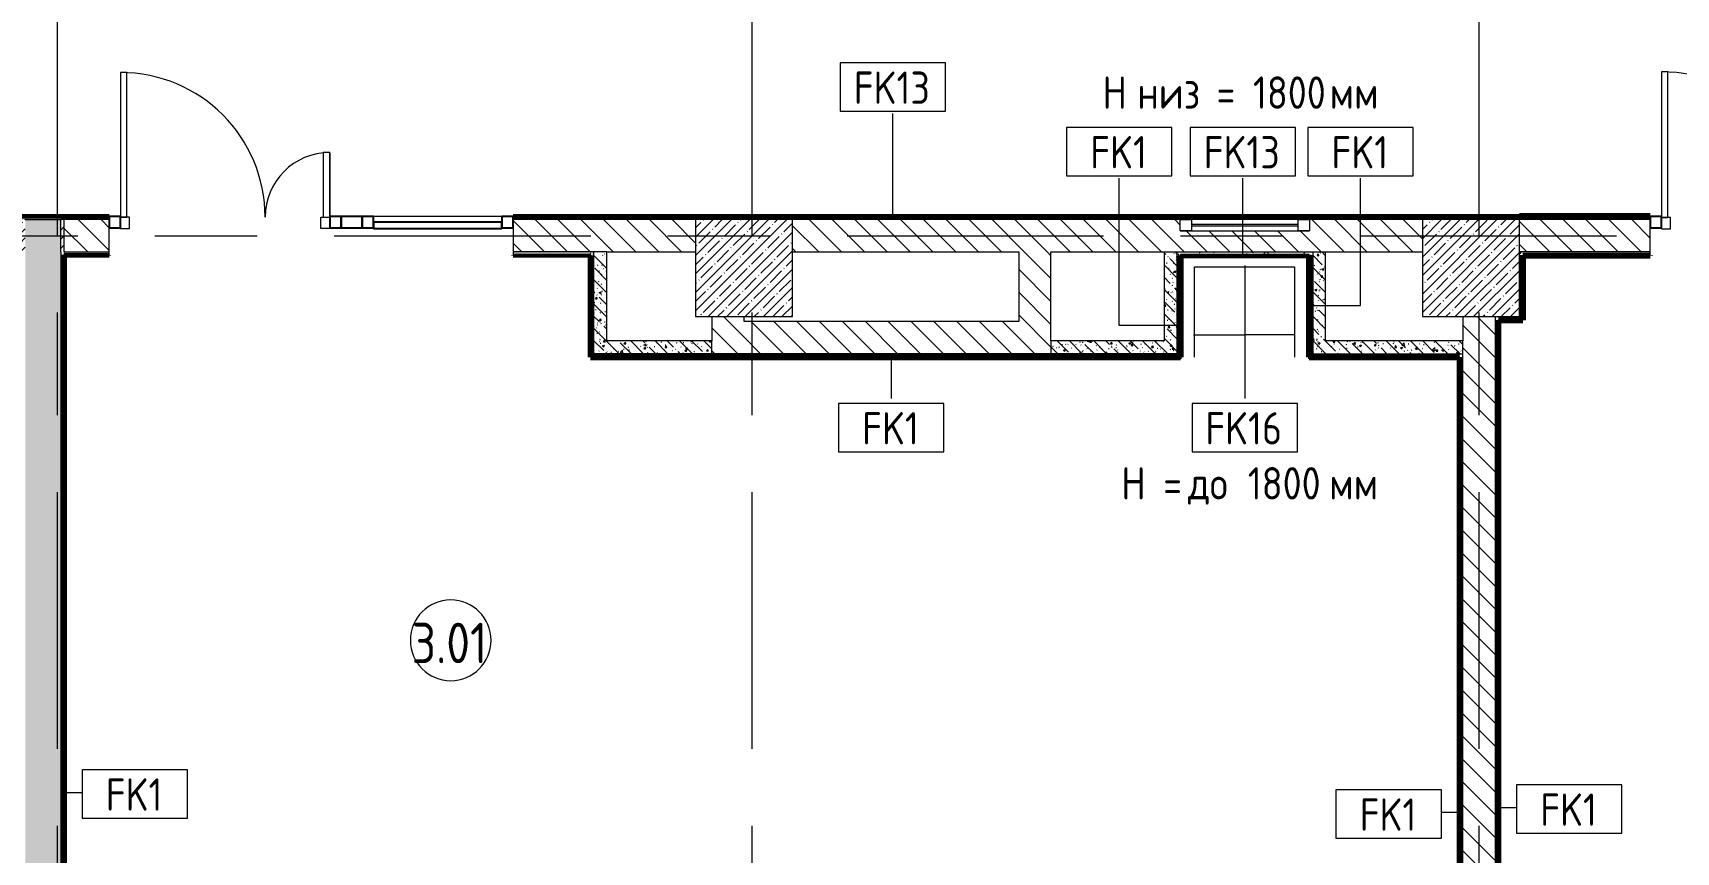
# Model space of a CAD drawing. Header units: millimetres. Extents: x -5426 to 189269, y -8553 to 29000.
# Drawn here: x 3557 to 13730, y 3987 to 9055 of the extents above; entities that cross this region are included whole.
import ezdxf

# ---------------------------------------------------------------- set-up
doc = ezdxf.new("R2010")
doc.units = ezdxf.units.MM
doc.linetypes.add('Осевая', pattern=[3175, 635, -476.25, 1587.5, -476.25])
for name, color, linetype, lineweight in [('A-AREA-IDEN', 7, 'Continuous', 9), ('A-DETL-2', 7, 'Continuous', 13), ('A-DETL-GENF', 7, 'Continuous', 9), ('A-DOOR', 7, 'Continuous', 9), ('A-GLAZ', 7, 'Continuous', 9), ('A-GLAZ-1', 7, 'Continuous', 13), ('A-GLAZ-CURT', 7, 'Continuous', 9), ('A-GLAZ-CURT-1', 7, 'Continuous', 25), ('A-GLAZ-CWMG', 7, 'Continuous', 9), ('A-GLAZ-CWMG-1', 7, 'Continuous', 25), ('A-WALL', 7, 'Continuous', 9), ('A-WALL-IDEN', 7, 'Continuous', 9), ('I-WALL', 7, 'Continuous', 9), ('S-COLS', 7, 'Continuous', 9), ('Оси-2', 7, 'Осевая', 9)]:
    doc.layers.add(name, color=color, linetype=linetype, lineweight=lineweight)
for name, color, linetype, lineweight, true_color in [('A-WALL-3', 7, 'Continuous', 9, 0xff80c0), ('A-WALL-4', 5, 'Continuous', 9, 0x0000ff), ('G-ANNO-TEXT-1', 7, 'Continuous', 9, 0x3c3c3c), ('I-WALL-10', 5, 'Continuous', 53, 0x0000ff), ('I-WALL-18', 1, 'Continuous', 53, 0xff0000), ('I-WALL-2', 1, 'Continuous', 9, 0xff0000), ('I-WALL-3', 7, 'Continuous', 9, 0xc0c0c0), ('I-WALL-6', 7, 'Continuous', 80, 0xff80c0), ('I-WALL-9', 7, 'Continuous', 53, 0xff80c0)]:
    doc.layers.add(name, color=color, linetype=linetype, lineweight=lineweight, true_color=true_color)
doc.styles.add('GOST Common', font='GOST_Common.ttf', dxfattribs={"width": 0.9, "height": 250})
doc.styles.add('GOST Common_1', font='GOST_Common.ttf', dxfattribs={"width": 0.9, "height": 200})
pattern_1 = [(135, (0, 0), (-70.7107, -70.7107), [])]
pattern_2 = [(45, (0, 0), (-57.0246, 57.0246), []), (45, (57.025, 0), (-57.0246, 57.0246), [100.806, -20.161, 3.353, -16.808])]
pattern_3 = [(135, (0, 0), (-75.43415, -75.43415), [106.68, -17.78, 3.556, -17.78]), (135, (0, 75.39), (-75.43415, -75.43415), []), (50, (0, 0), (127.5292, -11.1576), [13.335, -146.685]), (355, (0, 0), (-24.6697, 133.74), [10.668, -117.348]), (100.451, (10.63, -0.93), (102.8597, 122.5818), [11.333, -124.663]), (46.184, (0, 35.56), (189.7552, -29.4304), [20.003, -220.028]), (96.636, (15.81, 33.1), (166.1822, 173.1996), [17, -186.995]), (351.184, (0, 35.56), (166.184, 173.1976), [16.002, -176.022]), (21, (17.78, 26.67), (106.1303, -71.586), [13.335, -146.685]), (326, (17.78, 26.67), (43.2619, 128.9318), [10.668, -117.348]), (71.451, (26.62, 20.7), (149.392, 57.3451), [11.333, -124.663]), (37.5, (0, 0), (2.16223, 59.18836), [3.353, -112.573, 3.353, -115.773, -117.792]), (37.5, (0, 0), (2.16223, 59.18836), [-235.052, 3.353, -114.44]), (7.5, (0, 0), (46.77386, 70.12615), [3.353, -64.567, 3.353, -109.906, -44.894]), (7.5, (0, 0), (46.77386, 70.12615), [-181.178, 3.353, -41.542]), (327.5, (-39.65, 0), (94.91367, -4.0101), [3.353, -41.097, 3.353, -135.331, -184.023]), (327.5, (-39.65, 0), (94.91367, -4.0101), [-183.134, 3.353, -180.67]), (317.5, (-57.43, 0), (103.69057, 17.7988), [3.353, -54.432, 3.353, -88.748, -130.683]), (317.5, (-57.43, 0), (103.69057, 17.7988), [-149.885, 3.353, -127.33])]
pattern_4 = [(0, (0, 0), (121.92, 30.48), [10.058, -81.382, 10.058, -81.382, -487.68]), (0, (0, 0), (121.92, 30.48), [-182.88, 10.058, -172.822, 10.058, -81.382, -213.36]), (0, (0, 0), (121.92, 30.48), [-457.2, 10.058, -50.902, 10.058, -142.342]), (120, (45.72, 15.24), (-87.356454, 90.345817), [10.058, -81.382, 10.058, -81.382, -487.68]), (120, (45.72, 15.24), (-87.356454, 90.345817), [-182.88, 10.058, -172.822, 10.058, -81.382, -213.36]), (120, (45.72, 15.24), (-87.356454, 90.345817), [-457.2, 10.058, -50.902, 10.058, -142.342]), (240, (60.96, 76.2), (-34.563546, -120.825817), [10.058, -81.382, 10.058, -81.382, -487.68]), (240, (60.96, 76.2), (-34.563546, -120.825817), [-182.88, 10.058, -172.822, 10.058, -81.382, -213.36]), (240, (60.96, 76.2), (-34.563546, -120.825817), [-457.2, 10.058, -50.902, 10.058, -142.342])]

# ---------------------------------------------------------------- blocks, each defined once
blk = doc.blocks.new('BSC_Колонна _Прямоугольная - 600х600-V28-План отделки стен 3 этажа в осях 1-12')
at = {"layer": 'S-COLS'}
h = blk.add_hatch(dxfattribs=at)
h.set_pattern_fill('FP_29', color=256, style=0, pattern_type=2)
h.set_pattern_definition([(45, (-7960, -7600), (-57.0246, 57.0246), []), (45, (-7902.975, -7600), (-57.0246, 57.0246), [100.806, -20.161, 3.353, -16.808])])
h.paths.add_polyline_path([(-300, -300), (300, -300), (300, 300), (-300, 300)])
for p, q in [((300, 300), (-300, 300)), ((-300, 300), (-300, -300)), ((300, -300), (300, 300)), ((-300, -300), (300, -300))]:
    blk.add_line(p, q, dxfattribs=at)
blk = doc.blocks.new('BSC_Колонна _Прямоугольная - 600х600-20441433-План отделки стен 3 этажа в осях 1-12')
at = {"layer": 'S-COLS'}
h = blk.add_hatch(dxfattribs=at)
h.set_pattern_fill('FP_32', color=256, style=0, pattern_type=2)
h.set_pattern_definition([(45, (-12460, -7600), (-57.02463, 57.02463), []), (45, (-12402.975, -7600), (-57.02463, 57.02463), [100.806, -20.161, 3.353, -16.808])])
h.paths.add_polyline_path([(-300, -300), (300, -300), (300, 300), (-300, 300)])
for p, q in [((300, 300), (-300, 300)), ((-300, 300), (-300, -300)), ((300, -300), (300, 300)), ((-300, -300), (300, -300))]:
    blk.add_line(p, q, dxfattribs=at)
blk = doc.blocks.new('Прямоугольный импост - 50 x 70 мм-V61-План отделки стен 3 этажа в осях 1-12')
at = {"layer": 'A-GLAZ-CWMG-1'}
for p, q in [((-70, 35), (0, 35)), ((-70, -35), (-70, 35)), ((0, 35), (0, -35)), ((0, -35), (-70, -35))]:
    blk.add_line(p, q, dxfattribs=at)
blk = doc.blocks.new('Дверь_Витражная_остекление_ - ДВН_ДАО_Главный вход_1200 в свету-31742133-План отделки стен 3 этажа в осях 1-12')
at = {"layer": 'A-DETL-GENF'}
for p, q in [((-607.5, 925), (-647.5, 925)), ((-647.5, 925), (-647.5, 35)), ((-607.5, 30), (-607.5, 925)), ((647.5, 430), (607.5, 430)), ((607.5, 430), (607.5, 30)), ((647.5, 35), (647.5, 430)), ((-647.5, 30), (-607.5, 30)), ((-592.5, 30), (-647.5, 30)), ((-592.5, -40), (-592.5, 30)), ((592.5, -40), (592.5, 30)), ((592.5, 30), (647.5, 30)), ((607.5, 30), (647.5, 30)), ((-647.5, -35), (-647.5, -40)), ((-647.5, -40), (-592.5, -40)), ((647.5, -40), (592.5, -40)), ((647.5, -35), (647.5, -40))]:
    blk.add_line(p, q, dxfattribs=at)
at = {"layer": 'A-DOOR'}
for p, q in [((-647.5, 925), (-647.5, 35)), ((647.5, 430), (647.5, 35))]:
    blk.add_line(p, q, dxfattribs=at)
for centre, radius, start, end in [((-647.5, 30), 895, 360, 90), ((647.5, 30), 400, 90, 180)]:
    blk.add_arc(centre, radius, start, end, dxfattribs=at)
blk = doc.blocks.new('Системная панель - Стемалит - 40мм-32257327-План отделки стен 3 этажа в осях 1-12')
at = {"layer": 'A-GLAZ-CURT-1'}
for p, q in [((65, 35), (-65, 35)), ((-65, 35), (-65, -35)), ((65, -35), (65, 35)), ((-65, -35), (65, -35))]:
    blk.add_line(p, q, dxfattribs=at)
blk = doc.blocks.new('Прямоугольный импост - 50 x 70 мм-31687886-План отделки стен 3 этажа в осях 1-12')
at = {"layer": 'A-GLAZ-CWMG-1'}
for p, q in [((-35, 35), (35, 35)), ((-35, -35), (-35, 35)), ((35, 35), (35, -35)), ((35, -35), (-35, -35))]:
    blk.add_line(p, q, dxfattribs=at)
blk = doc.blocks.new('Прямоугольный импост - 50 x 70 мм-31701779-План отделки стен 3 этажа в осях 1-12')
at = {"layer": 'A-GLAZ-CWMG-1'}
for p, q in [((0, 35), (-70, 35)), ((-70, 35), (-70, -35)), ((0, -35), (0, 35)), ((-70, -35), (0, -35))]:
    blk.add_line(p, q, dxfattribs=at)
blk = doc.blocks.new('Системная панель - Стекло - 40мм-V62-План отделки стен 3 этажа в осях 1-12')
at = {"layer": 'A-GLAZ-CURT'}
h = blk.add_hatch(dxfattribs=at)
h.set_pattern_fill('FP_43', color=256, style=0, pattern_type=2)
h.set_pattern_definition([(45, (-6162.5, -7785), (-282.843, 282.843), [200, -600]), (45, (-6362.5, -7885), (-282.843, 282.843), [600, -200]), (45, (-5962.5, -7985), (-282.843, 282.843), [200, -600])])
h.paths.add_polyline_path([(397.5, -40), (397.5, 0), (-397.5, 0), (-397.5, -40)])
at = {"layer": 'A-GLAZ-CURT-1'}
for p, q in [((397.5, 0), (-397.5, 0)), ((-397.5, 0), (-397.5, -40)), ((397.5, -40), (397.5, 0)), ((-397.5, -40), (397.5, -40))]:
    blk.add_line(p, q, dxfattribs=at)
blk = doc.blocks.new('Прямоугольный импост - 50 x 70 мм-31702100-План отделки стен 3 этажа в осях 1-12')
at = {"layer": 'A-GLAZ-CWMG-1'}
for p, q in [((-35, 35), (35, 35)), ((-35, -35), (-35, 35)), ((35, 35), (35, -35)), ((35, -35), (-35, -35))]:
    blk.add_line(p, q, dxfattribs=at)
blk = doc.blocks.new('Прямоугольный импост - 50 x 70 мм-31720914-План отделки стен 3 этажа в осях 1-12')
at = {"layer": 'A-GLAZ-CWMG'}
blk.add_line((32940, 7920), (32145, 7920), dxfattribs=at)
blk = doc.blocks.new('Дверь_Витражная_остекление_ - ДВН_ДАО_Главный вход_1200 в свету Д-22 _п_-31928779-План отделки стен 3 этажа в осях 1-12')
at = {"layer": 'A-DETL-GENF'}
for p, q in [((-610, 930), (-650, 930)), ((-650, 930), (-650, 35)), ((-610, 30), (-610, 930)), ((650, 430), (610, 430)), ((610, 430), (610, 30)), ((650, 35), (650, 430)), ((-650, 30), (-610, 30)), ((-595, 30), (-650, 30)), ((-595, -40), (-595, 30)), ((595, -40), (595, 30)), ((595, 30), (650, 30)), ((610, 30), (650, 30)), ((-650, -35), (-650, -40)), ((-650, -40), (-595, -40)), ((650, -40), (595, -40)), ((650, -35), (650, -40))]:
    blk.add_line(p, q, dxfattribs=at)
at = {"layer": 'A-DOOR'}
for p, q in [((-650, 930), (-650, 35)), ((650, 430), (650, 35))]:
    blk.add_line(p, q, dxfattribs=at)
for centre, radius, start, end in [((-650, 30), 900, 360, 90), ((650, 30), 400, 90, 180)]:
    blk.add_arc(centre, radius, start, end, dxfattribs=at)
blk = doc.blocks.new('120_Окно_СКБ_1Ст - 120_Окно_СКБ_1Ст 400х800 EI30-24230873-План отделки стен 3 этажа в осях 1-12')
at = {"layer": 'A-GLAZ'}
for p, q in [((400, 100), (-400, 100)), ((-400, 30), (400, 30)), ((330, 70), (-330, 70)), ((330, 60), (-330, 60))]:
    blk.add_line(p, q, dxfattribs=at)
at = {"layer": 'A-GLAZ-1'}
for p, q in [((-400, 30), (-400, 100)), ((-400, 100), (-330, 100)), ((-330, 30), (-400, 30)), ((-330, 100), (-330, 30)), ((330, 30), (330, 100)), ((330, 100), (400, 100)), ((400, 30), (330, 30)), ((400, 100), (400, 30))]:
    blk.add_line(p, q, dxfattribs=at)
blk = doc.blocks.new('Марка_Помещения - Номер-25198446-План отделки стен 3 этажа в осях 1-12')
at = {"layer": 'A-AREA-IDEN'}
for start, end in [(360, 180), (180, 360)]:
    blk.add_arc((0, 0), 2.5, start, end, dxfattribs=at)
blk = doc.blocks.new('М_стена_0001 - Типоразмер_без рамки-25382661-План отделки стен 3 этажа в осях 1-12')
at = {"layer": 'A-WALL-IDEN'}
for p, q in [((3.26, 1.52), (-3.27, 1.52)), ((-3.27, 1.52), (-3.27, -1.48)), ((3.26, -1.48), (3.26, 1.52)), ((-3.27, -1.48), (3.26, -1.48))]:
    blk.add_line(p, q, dxfattribs=at)

msp = doc.modelspace()

# ---------------------------------------------------------------- hatches: boundary and pattern name
at = {"layer": 'I-WALL'}
h = msp.add_hatch(dxfattribs=at)
h.set_pattern_fill('FP_12', color=256, style=0, pattern_type=2)
h.set_pattern_definition(pattern_2)
h.paths.add_polyline_path([(3510, 7680), (3510, 7900), (3285, 7900), (3285, 7680), (3357.5, 7680)])
h.paths.add_polyline_path([(3750, 7680), (3750, 7900), (3730, 7900), (3730, 7680)])
h.paths.add_polyline_path([(1830, 7680), (1885, 7680), (1885, 7900), (110, 7900), (110, 7680), (1348.9, 7680)])
h = msp.add_hatch(dxfattribs=at)
h.set_pattern_fill('FP_36', color=256, style=0, pattern_type=2)
h.set_pattern_definition(pattern_4)
h.paths.add_polyline_path([(37990, 7900), (38490, 7900), (38490, 7920), (33010, 7920), (33010, 7900), (37885.8, 7900)])
h.paths.add_polyline_path([(30510, 7900), (30510, 7920), (27465, 7920), (27465, 7908), (27495, 7908), (27495, 7900), (29809.7, 7900)])
h.paths.add_polyline_path([(26160, 7900), (26335, 7900.3), (26335, 7908), (26365, 7908), (26365, 7920), (24051, 7920), (24051, 7900), (25560, 7900)])
h.paths.add_polyline_path([(20609.5, 7900), (22611, 7900), (22611, 7920), (15009.3, 7920), (15009.3, 7900), (19409.5, 7900)])
h.paths.add_polyline_path([(10117.8, 7900), (13569.3, 7900), (13569.3, 7920), (6530, 7920), (6530, 7900), (8260, 7900)])
h.paths.add_polyline_path([(3340, 7900), (4030, 7900), (4030, 7920), (3285, 7920), (3285, 7908), (3340, 7908)])
h.paths.add_polyline_path([(1830, 7900), (1830, 7908), (1885, 7908), (1885, 7920), (1250, 7920), (1250, 7900), (1348.9, 7900)])
h = msp.add_hatch(dxfattribs=at)
h.set_pattern_fill('FP_12', color=256, style=0, pattern_type=2)
h.set_pattern_definition(pattern_2)
h.paths.add_polyline_path([(3510, -100), (3730, -100), (3730, 7900), (3510, 7900), (3510, 120)])
h = msp.add_hatch(dxfattribs=at)
h.set_pattern_fill('FP_10', color=256, style=0, pattern_type=2)
h.set_pattern_definition(pattern_1)
h.paths.add_polyline_path([(12760, 7700), (13569.3, 7700), (13569.3, 7900), (12760, 7900), (12760, 7731.3)])
h.paths.add_polyline_path([(16660, 7700), (16660, 7900), (15009.3, 7900), (15009.3, 7700), (16210, 7700)])
h.paths.add_polyline_path([(12160, 7700), (12160, 7900), (11460, 7900), (11460, 7830), (10660, 7830), (10660, 7900), (8260, 7900), (8260, 7700), (11579.2, 7700)])
h.paths.add_polyline_path([(7660, 7700), (7660, 7900), (6530, 7900), (6530, 7700), (7111, 7700)])
h.paths.add_polyline_path([(3750, 7700), (4030, 7700), (4030, 7900), (3750, 7900)])
h = msp.add_hatch(dxfattribs=at)
h.set_pattern_fill('FP_36', color=256, style=0, pattern_type=2)
h.set_pattern_definition(pattern_4)
h.paths.add_polyline_path([(3750, 400), (3750, 7680), (3730, 7680), (3730, 400)])
h = msp.add_hatch(dxfattribs=at)
h.set_pattern_fill('FP_36', color=256, style=0, pattern_type=2)
h.set_pattern_definition(pattern_4)
h.paths.add_polyline_path([(7031, 7680), (7031, 7700), (6530, 7700), (6530, 7680), (7011, 7680)])
h.paths.add_polyline_path([(3750, 7680), (4030, 7680), (4030, 7700), (3750, 7700)])
h = msp.add_hatch(dxfattribs=at)
h.set_pattern_fill('FP_36', color=256, style=0, pattern_type=2)
h.set_pattern_definition(pattern_4)
h.paths.add_polyline_path([(7011, 7050), (7031, 7050), (7031, 7680), (7011, 7679)])
h = msp.add_hatch(dxfattribs=at)
h.set_pattern_fill('FP_19', color=256, style=0, pattern_type=2)
h.set_pattern_definition(pattern_3)
h.paths.add_polyline_path([(7031, 7070), (7111, 7070), (7111, 7700), (7031, 7700), (7031, 7680)])
h = msp.add_hatch(dxfattribs=at)
h.set_pattern_fill('FP_10', color=256, style=0, pattern_type=2)
h.set_pattern_definition(pattern_1)
h.paths.add_polyline_path([(9860, 7070), (9860, 7700), (9660, 7700), (9660, 7070)])
h = msp.add_hatch(dxfattribs=at)
h.set_pattern_fill('FP_19', color=256, style=0, pattern_type=2)
h.set_pattern_definition(pattern_3)
h.paths.add_polyline_path([(10560, 7150), (10640, 7150), (10640, 7700), (10560, 7700)])
h = msp.add_hatch(dxfattribs=at)
h.set_pattern_fill('FP_36', color=256, style=0, pattern_type=2)
h.set_pattern_definition(pattern_4)
h.paths.add_polyline_path([(10640, 7070), (10660, 7070), (10660, 7700), (10640, 7700)])
h = msp.add_hatch(dxfattribs=at)
h.set_pattern_fill('FP_36', color=256, style=0, pattern_type=2)
h.set_pattern_definition(pattern_4)
h.paths.add_polyline_path([(11460, 7680), (11460, 7700), (10660, 7700), (10660, 7680), (11459, 7680)])
h = msp.add_hatch(dxfattribs=at)
h.set_pattern_fill('FP_36', color=256, style=0, pattern_type=2)
h.set_pattern_definition(pattern_4)
h.paths.add_polyline_path([(11480, 7050), (11480, 7700), (11460, 7700), (11460, 7050)])
h = msp.add_hatch(dxfattribs=at)
h.set_pattern_fill('FP_19', color=256, style=0, pattern_type=2)
h.set_pattern_definition(pattern_3)
h.paths.add_polyline_path([(11560, 7070), (11560, 7700), (11480, 7700), (11480, 7070)])
h = msp.add_hatch(dxfattribs=at)
h.set_pattern_fill('FP_36', color=256, style=0, pattern_type=2)
h.set_pattern_definition(pattern_4)
h.paths.add_polyline_path([(12780, 7280), (12780, 7700), (12760, 7700), (12760, 7280)])
h = msp.add_hatch(dxfattribs=at)
h.set_pattern_fill('FP_36', color=256, style=0, pattern_type=2)
h.set_pattern_definition(pattern_4)
h.paths.add_polyline_path([(16109, 7680), (16110, 7680), (16110, 7700), (15009.3, 7700), (15009.3, 7680), (16097, 7680)])
h.paths.add_polyline_path([(12781, 7680), (13569.3, 7680), (13569.3, 7700), (12780, 7700), (12780, 7680)])
h = msp.add_hatch(dxfattribs=at)
h.set_pattern_fill('FP_10', color=256, style=0, pattern_type=2)
h.set_pattern_definition(pattern_1)
h.paths.add_polyline_path([(7960, 7070), (7960, 7300), (7760, 7300), (7760, 7070)])
h = msp.add_hatch(dxfattribs=at)
h.set_pattern_fill('FP_10', color=256, style=0, pattern_type=2)
h.set_pattern_definition(pattern_1)
h.paths.add_polyline_path([(9660, 7070), (9660, 7270), (7960, 7270), (7960, 7070)])
h = msp.add_hatch(dxfattribs=at)
h.set_pattern_fill('FP_10', color=256, style=0, pattern_type=2)
h.set_pattern_definition(pattern_1)
h.paths.add_polyline_path([(12610, 500), (12610, 7300), (12410, 7300), (12410, 500)])
h = msp.add_hatch(dxfattribs=at)
h.set_pattern_fill('FP_36', color=256, style=0, pattern_type=2)
h.set_pattern_definition(pattern_4)
h.paths.add_polyline_path([(12610, 7280), (12760, 7280), (12760, 7300), (12610, 7300)])
h = msp.add_hatch(dxfattribs=at)
h.set_pattern_fill('FP_36', color=256, style=0, pattern_type=2)
h.set_pattern_definition(pattern_4)
h.paths.add_polyline_path([(12610, 500), (12630, 500), (12630, 7280), (12610, 7280), (12610, 739.2)])
h = msp.add_hatch(dxfattribs=at)
h.set_pattern_fill('FP_19', color=256, style=0, pattern_type=2)
h.set_pattern_definition(pattern_3)
h.paths.add_polyline_path([(7111, 7070), (7760, 7070), (7760, 7150), (7111, 7150)])
h = msp.add_hatch(dxfattribs=at)
h.set_pattern_fill('FP_19', color=256, style=0, pattern_type=2)
h.set_pattern_definition(pattern_3)
h.paths.add_polyline_path([(10640, 7070), (10640, 7150), (9860, 7150), (9860, 7070), (10117.8, 7070)])
h = msp.add_hatch(dxfattribs=at)
h.set_pattern_fill('FP_19', color=256, style=0, pattern_type=2)
h.set_pattern_definition(pattern_3)
h.paths.add_polyline_path([(11579.2, 7070), (12410, 7070), (12410, 7150), (11560, 7150), (11560, 7070)])
h = msp.add_hatch(dxfattribs=at)
h.set_pattern_fill('FP_36', color=256, style=0, pattern_type=2)
h.set_pattern_definition(pattern_4)
h.paths.add_polyline_path([(10660, 7050), (10660, 7070), (7031, 7070), (7031, 7050), (10117.8, 7050)])
h = msp.add_hatch(dxfattribs=at)
h.set_pattern_fill('FP_36', color=256, style=0, pattern_type=2)
h.set_pattern_definition(pattern_4)
h.paths.add_polyline_path([(8860, 7050), (8860, 7070), (8060, 7070), (8060, 7050)])
h = msp.add_hatch(dxfattribs=at)
h.set_pattern_fill('FP_36', color=256, style=0, pattern_type=2)
h.set_pattern_definition(pattern_4)
h.paths.add_polyline_path([(9780, 7050), (10640, 7050), (10640, 7070), (9780, 7070)])
h = msp.add_hatch(dxfattribs=at)
h.set_pattern_fill('FP_36', color=256, style=0, pattern_type=2)
h.set_pattern_definition(pattern_4)
h.paths.add_polyline_path([(12389, 7050), (12410, 7050), (12410, 7070), (11480, 7070), (11480, 7050), (11579.2, 7050)])
h = msp.add_hatch(dxfattribs=at)
h.set_pattern_fill('FP_36', color=256, style=0, pattern_type=2)
h.set_pattern_definition(pattern_4)
h.paths.add_polyline_path([(12410, 500), (12410, 7050), (12390, 7050), (12390, 500)])
at = {"layer": 'I-WALL-2'}
for points in [[(10660, 7672), (11452, 7672), (11452, 7680), (10660, 7679)], [(10668, 7050), (10668, 7672), (10660, 7672), (10660, 7050)], [(11460, 7050), (11459, 7680), (11452, 7680), (11452, 7050), (11459, 7050)]]:
    msp.add_hatch(color=256, dxfattribs=at).paths.add_polyline_path(points)

# ---------------------------------------------------------------- linework, layer by layer
at = {"layer": 'A-DETL-2'}
for p, q in [((10748, 7049), (10748, 7609)), ((10748, 7609), (11368, 7609)), ((11368, 7609), (11368, 7049))]:
    msp.add_line(p, q, dxfattribs=at)
at = {"layer": 'A-WALL'}
for p, q in [((4030, 7900), (3730, 7900)), ((3730, 7700), (3730, 7900)), ((3750, 7900), (3750, 7700)), ((7660, 7900), (6530, 7900)), ((10660, 7900), (8260, 7900)), ((12160, 7900), (11460, 7900)), ((13569.3, 7900), (12760, 7900)), ((3730, 7680), (3750, 7680)), ((3750, 7700), (4030, 7700)), ((3750, 7679), (3750, 7680)), ((7111, 7700), (6530, 7700)), ((6530, 7680), (7011, 7680)), ((7031, 7070), (7031, 7700)), ((10560, 7700), (11560, 7700)), ((11459, 7680), (11460, 7680)), ((13569.3, 7700), (12760, 7700)), ((12780, 7680), (12781, 7680)), ((12610, 7300), (12610, 500)), ((12630, 7280), (12760, 7280)), ((12630, 520), (12630, 7280)), ((7760, 7070), (7760, 7150)), ((9860, 7150), (9860, 7070)), ((12410, 500), (12410, 7150))]:
    msp.add_line(p, q, dxfattribs=at)
at = {"layer": 'A-WALL-3'}
for p, q in [((12760.5, 7921), (12760.5, 7920)), ((3750, 7679), (3750, 400)), ((3751, 7679), (3750, 7679)), ((10661, 7679), (10660, 7679)), ((13569.3, 7680), (12781, 7680)), ((12390, 7050), (12389, 7050)), ((12390, 521), (12390, 7050))]:
    msp.add_line(p, q, dxfattribs=at)
at = {"layer": 'A-WALL-4'}
for p, q in [((7011, 7679), (7011, 7680)), ((11459, 7680), (10660, 7680)), ((10660, 7680), (10660, 7679)), ((11459, 7679), (11459, 7680))]:
    msp.add_line(p, q, dxfattribs=at)
at = {"layer": 'A-WALL-IDEN'}
for p, q in [((8880.8, 7920.5), (8880.8, 8556.6)), ((10282.4, 7244.9), (10282.4, 8157.5)), ((11047, 7679.5), (11047, 8157.5)), ((11775.8, 7368.7), (11775.8, 8157.5)), ((11059.9, 7617.1), (11059.9, 6793.7)), ((11466.4, 7368.7), (11775.8, 7368.7)), ((10649.3, 7244.9), (10282.4, 7244.9)), ((10742.5, 7187.8), (11059.9, 7187.8)), ((11059.9, 7187.8), (11059.9, 6793.7)), ((11059.9, 7187.5), (11059.9, 6793.7)), ((11369.8, 7187.5), (11059.9, 7187.5)), ((8870.2, 7049.5), (8870.2, 6793.7)), ((3750.5, 4355.8), (3861.4, 4355.8)), ((12389.5, 4231.7), (12277, 4231.7)), ((12630.5, 4262.4), (12741.4, 4262.4))]:
    msp.add_line(p, q, dxfattribs=at)
at = {"layer": 'I-WALL-10'}
for p, q in [((4030, 7921), (3285, 7921)), ((3285, 7920), (4030, 7920)), ((4030, 7920), (4030, 7921)), ((12760.5, 7921), (6530, 7921)), ((6530, 7921), (6530, 7920)), ((6530, 7920), (12760.5, 7920)), ((4030, 7680), (3750, 7680)), ((3751, 7679), (4030, 7679)), ((4030, 7679), (4030, 7680)), ((6530, 7680), (6530, 7679)), ((6530, 7679), (7010, 7679)), ((10661, 7679), (11459, 7679))]:
    msp.add_line(p, q, dxfattribs=at)
at = {"layer": 'I-WALL-18'}
for p, q in [((11452, 7672), (10668, 7672)), ((10668, 7672), (10668, 7049)), ((11452, 7049), (11452, 7672)), ((11459, 7050), (11460, 7050))]:
    msp.add_line(p, q, dxfattribs=at)
at = {"layer": 'I-WALL-3'}
for p, q in [((3510, 7900), (3730, 7900)), ((4030, 7680), (4030, 7920)), ((6530, 7920), (6530, 7680)), ((13569.3, 7680), (13569.3, 7920)), ((3730, 7700), (3730, -100)), ((7111, 7700), (7660, 7700)), ((7111, 7150), (7111, 7700)), ((8260, 7700), (9660, 7700)), ((9660, 7700), (9660, 7270)), ((9860, 7700), (10560, 7700)), ((9860, 7150), (9860, 7700)), ((10560, 7700), (10560, 7150)), ((10640, 7700), (10640, 7050)), ((11480, 7700), (11480, 7070)), ((11560, 7700), (12160, 7700)), ((11560, 7150), (11560, 7700)), ((7760, 7300), (7760, 7150)), ((7960, 7270), (7960, 7300)), ((9660, 7270), (7960, 7270)), ((12410, 7300), (12410, 7150)), ((7760, 7150), (7111, 7150)), ((10560, 7150), (9860, 7150)), ((12410, 7150), (11560, 7150)), ((10640, 7070), (7031, 7070)), ((8060, 7070), (8060, 7050)), ((8860, 7050), (8860, 7070)), ((9780, 7070), (9780, 7050)), ((11480, 7070), (12410, 7070))]:
    msp.add_line(p, q, dxfattribs=at)
at = {"layer": 'I-WALL-6'}
for p, q in [((13569.3, 7921), (12760.5, 7921)), ((12760.5, 7920), (13569.3, 7920)), ((13569.3, 7920), (13569.3, 7921)), ((3751, 100), (3751, 7679)), ((7011, 7679), (7010, 7679)), ((7010, 7679), (7010, 7049)), ((7011, 7050), (7011, 7679)), ((10660, 7679), (10660, 7050)), ((10661, 7049), (10661, 7679)), ((11459, 7679), (11459, 7049)), ((11460, 7050), (11460, 7680)), ((12780, 7680), (12780, 7280)), ((12781, 7279), (12781, 7679)), ((12781, 7679), (13569.3, 7679)), ((13569.3, 7679), (13569.3, 7680)), ((12631, 7279), (12781, 7279)), ((12631, 521), (12631, 7279)), ((12780, 7280), (12760, 7280)), ((7010, 7049), (10661, 7049)), ((10660, 7050), (7011, 7050)), ((11459, 7049), (12389, 7049)), ((12389, 7050), (11460, 7050)), ((12389, 7049), (12389, 521))]:
    msp.add_line(p, q, dxfattribs=at)
at = {"layer": 'I-WALL-9'}
for p, q in [((10668, 7049), (10661, 7049)), ((11459, 7049), (11452, 7049))]:
    msp.add_line(p, q, dxfattribs=at)
at = {"layer": 'Оси-2'}
for p, q in [((3710, 339.8), (3710, 24898.1)), ((8010, 339.8), (8010, 24898.1)), ((12510, 339.8), (12510, 24898.1)), ((-2038.2, 7800), (36260, 7800))]:
    msp.add_line(p, q, dxfattribs=at)

# ---------------------------------------------------------------- block references
at = {"layer": 'A-AREA-IDEN', "xscale": 99.99999999999993, "yscale": 99.99999999999993, "zscale": 99.99999999999993}
msp.add_blockref('Марка_Помещения - Номер-25198446-План отделки стен 3 этажа в осях 1-12', (6144.2, 5297.7), dxfattribs=at)
at = {"layer": 'A-DOOR'}
for name, p in [('Дверь_Витражная_остекление_ - ДВН_ДАО_Главный вход_1200 в свету-31742133-План отделки стен 3 этажа в осях 1-12', (4747.5, 7885)), ('Дверь_Витражная_остекление_ - ДВН_ДАО_Главный вход_1200 в свету Д-22 _п_-31928779-План отделки стен 3 этажа в осях 1-12', (14289.3, 7884))]:
    msp.add_blockref(name, p, dxfattribs=at)
at = {"layer": 'A-GLAZ'}
msp.add_blockref('120_Окно_СКБ_1Ст - 120_Окно_СКБ_1Ст 400х800 EI30-24230873-План отделки стен 3 этажа в осях 1-12', (11060, 7800), dxfattribs=at)
at = {"layer": 'A-GLAZ-CURT'}
for name, p in [('Системная панель - Стемалит - 40мм-32257327-План отделки стен 3 этажа в осях 1-12', (5530, 7885)), ('Системная панель - Стекло - 40мм-V62-План отделки стен 3 этажа в осях 1-12', (6062.5, 7885))]:
    msp.add_blockref(name, p, dxfattribs=at)
at = {"layer": 'A-GLAZ-CWMG', "rotation": 180}
for p in [(4030, 7885), (13569.3, 7884)]:
    msp.add_blockref('Прямоугольный импост - 50 x 70 мм-31701779-План отделки стен 3 этажа в осях 1-12', p, dxfattribs=at)
at = {"layer": 'A-GLAZ-CWMG', "extrusion": (0, 0, -1), "rotation": 180}
for name, p in [('Прямоугольный импост - 50 x 70 мм-31687886-План отделки стен 3 этажа в осях 1-12', (-5430, 7885)), ('Прямоугольный импост - 50 x 70 мм-31702100-План отделки стен 3 этажа в осях 1-12', (-5630, 7885)), ('Прямоугольный импост - 50 x 70 мм-V61-План отделки стен 3 этажа в осях 1-12', (-6530, 7885))]:
    msp.add_blockref(name, p, dxfattribs=at)
at = {"layer": 'A-GLAZ-CWMG'}
msp.add_blockref('Прямоугольный импост - 50 x 70 мм-31720914-План отделки стен 3 этажа в осях 1-12', (-26480, 0), dxfattribs=at)
at = {"layer": 'A-WALL-IDEN', "xscale": 99.99999999999993, "yscale": 99.99999999999993, "zscale": 99.99999999999993}
for p in [(8881.6, 8718.2), (10283.1, 8319), (11047.8, 8319), (11776.6, 8319), (8871, 6611.2), (11060.7, 6611.2), (4188.8, 4345.3), (13068.8, 4251.9), (11951.2, 4221.3)]:
    msp.add_blockref('М_стена_0001 - Типоразмер_без рамки-25382661-План отделки стен 3 этажа в осях 1-12', p, dxfattribs=at)
at = {"layer": 'S-COLS'}
for name, p in [('BSC_Колонна _Прямоугольная - 600х600-V28-План отделки стен 3 этажа в осях 1-12', (7960, 7600)), ('BSC_Колонна _Прямоугольная - 600х600-20441433-План отделки стен 3 этажа в осях 1-12', (12460, 7600))]:
    msp.add_blockref(name, p, dxfattribs=at)

# ---------------------------------------------------------------- texts
at = {"layer": 'A-AREA-IDEN', "insert": (5902.4, 5406.3), "char_height": 250, "width": 606.076, "attachment_point": 1, "style": 'GOST Common'}
msp.add_mtext('3.01', dxfattribs=at)
at = {"layer": 'A-WALL-IDEN', "char_height": 200, "attachment_point": 1, "style": 'GOST Common_1'}
for s, insert, width in [('FK13', (8638.8, 8816.2), 598.861), ('FK1', (10102.9, 8417.1), 447.342), ('FK13', (10805, 8417.1), 598.861), ('FK1', (11596.3, 8417.1), 447.342), ('FK1', (8690.8, 6709.2), 447.342), ('FK16', (10815.2, 6709.2), 606.076), ('FK1', (4008.5, 4443.4), 447.342), ('FK1', (11771, 4319.3), 447.342), ('FK1', (12888.5, 4350), 447.342)]:
    msp.add_mtext(s, dxfattribs=dict(at, insert=insert, width=width))
at = {"layer": 'G-ANNO-TEXT-1', "char_height": 200, "attachment_point": 1, "style": 'GOST Common_1'}
for s, insert, width in [('H ', (10180, 8786.1), 259.747), ('низ', (10394.3, 8786.1), 461.772), (' = 1800 ', (10775.3, 8786.1), 981.265), ('мм', (11585, 8786.1), 360.759), ('H = ', (10296.5, 6368.8), 497.848), ('до', (10707.3, 6368.8), 317.468), (' 1800 ', (10969.2, 6368.8), 743.164), ('мм', (11582.4, 6368.8), 360.759)]:
    msp.add_mtext(s, dxfattribs=dict(at, insert=insert, width=width))

doc.saveas('drawing.dxf')
